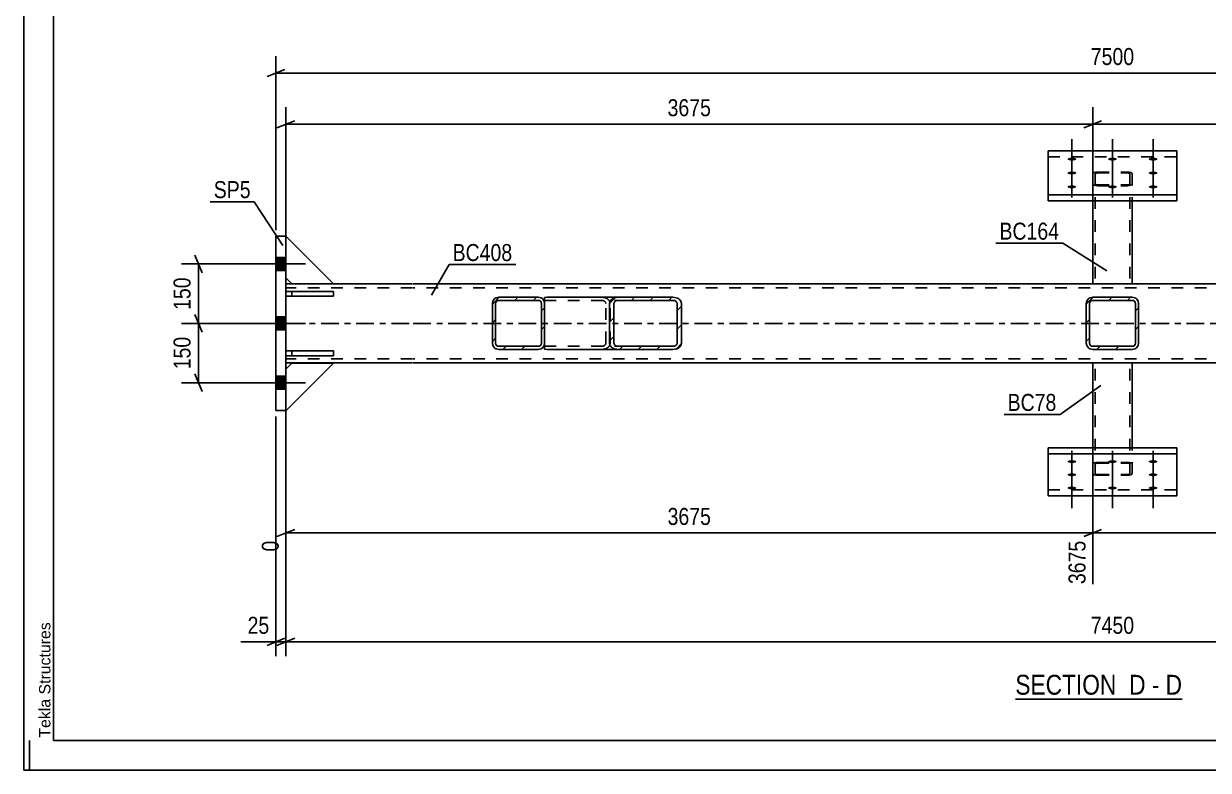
# Model space of a CAD drawing. Header units: millimetres. Extents: x 0 to 841, y 0 to 594.
# Drawn here: x 0 to 199.4, y 0 to 125.7 of the extents above; entities that cross this region are included whole.
import ezdxf

# ---------------------------------------------------------------- set-up
doc = ezdxf.new("R2010")
doc.units = ezdxf.units.MM
doc.linetypes.add('DXK_LINE_DOT2', pattern=[3.9198, 1.9599, -1.9599])
doc.linetypes.add('DXK_LINE_DOT3', pattern=[5.9187, 2.979, -0.9799, 0.9799, -0.9799])
doc.styles.add('Arial', font='ARIAL.TTF', dxfattribs={"height": 0.2})
doc.styles.add('Arial Narrow', font='ARIALN.TTF', dxfattribs={"height": 0.2})

# ---------------------------------------------------------------- blocks, each defined once
blk = doc.blocks.new('Unknown-761543589-1133 - 10020')
at = {"color": 5, "linetype": 'Continuous'}
for p, q in [((0, 594), (0, 0)), ((5, 589), (5, 5)), ((1, 0), (1, 5)), ((5, 5), (836, 5)), ((0, 0), (841, 0))]:
    blk.add_line(p, q, dxfattribs=at)
at = {"color": 174, "linetype": 'Continuous', "style": 'Arial'}
blk.add_text('Tekla Structures', height=1.9102, rotation=90, dxfattribs=at).set_placement((4.5, 5.5))
blk = doc.blocks.new('Unknown-761543589-12 - 1374')
at = {"color": 6, "linetype": 'Continuous'}
blk.add_line((166.95, 11.99), (195.02, 11.99), dxfattribs=at)
at = {"color": 0, "linetype": 'Continuous'}
for points in [[(185.06, 12.74), (185.06, 16.24), (166.95, 16.24), (166.95, 12.74)], [(188.88, 12.74), (188.88, 16.24), (186.11, 16.24), (186.11, 12.74)], [(191.2, 12.74), (191.2, 16.24), (189.93, 16.24), (189.93, 12.74)], [(195.02, 12.74), (195.02, 16.24), (192.25, 16.24), (192.25, 12.74)]]:
    blk.add_wipeout(points, dxfattribs=at)
at = {"color": 7, "linetype": 'Continuous', "style": 'Arial Narrow'}
for s, p in [('SECTION ', (166.95, 12.74)), ('D', (186.11, 12.74)), ('D', (192.25, 12.74)), ('-', (189.93, 12.74))]:
    blk.add_text(s, height=3.34, dxfattribs=at).set_placement(p)
blk = doc.blocks.new('Part-761543589-1471 - 1374')
at = {"color": 2, "linetype": 'Continuous'}
for p, q in [((44.14, 67.55), (45.14, 68.55)), ((52.14, 68.55), (44.14, 60.55)), ((52.14, 68.55), (45.14, 68.55)), ((44.14, 60.55), (44.14, 60.6))]:
    blk.add_line(p, q, dxfattribs=at)
at = {"color": 7, "linetype": 'DXK_LINE_DOT2'}
blk.add_line((44.14, 67.55), (44.14, 60.6), dxfattribs=at)
blk = doc.blocks.new('Part-761543589-1388 - 1374')
at = {"linetype": 'Continuous'}
h = blk.add_hatch(dxfattribs=at)
h.set_pattern_fill('', scale=0.7, style=0, pattern_type=0)
h.set_pattern_definition([(45, (109.8263, 70.9504), (-1.57154, 1.57154), [])])
h.paths.add_polyline_path([(109.27, 70.87), (109.83, 70.95), (110.3, 71.18), (110.62, 71.53), (110.73, 71.94), (110.73, 78.6), (110.62, 79.01), (110.3, 79.36), (109.83, 79.59), (109.27, 79.67), (100.11, 79.67), (99.55, 79.59), (99.08, 79.36), (98.76, 79.01), (98.65, 78.6), (98.65, 71.94), (98.76, 71.53), (99.08, 71.18), (99.55, 70.95), (100.11, 70.87)])
h.paths.add_polyline_path([(99.83, 71.44), (99.6, 71.56), (99.44, 71.73), (99.38, 71.94), (99.38, 78.6), (99.44, 78.81), (99.6, 78.98), (99.83, 79.1), (100.11, 79.14), (109.27, 79.14), (109.55, 79.1), (109.78, 78.98), (109.94, 78.81), (110, 78.6), (110, 71.94), (109.94, 71.73), (109.78, 71.56), (109.55, 71.44), (109.27, 71.4), (100.11, 71.4)])
at = {"color": 2, "linetype": 'Continuous'}
for p, q in [((87.7, 79.61), (88.13, 79.67)), ((87.7, 79.61), (87.7, 78.6)), ((100.11, 79.67), (88.13, 79.67)), ((98.76, 79.01), (98.65, 78.6)), ((98.65, 71.94), (98.65, 78.6)), ((99.38, 78.6), (99.44, 78.81)), ((99.38, 71.94), (99.38, 78.6)), ((100.11, 79.67), (99.55, 79.59)), ((99.83, 79.1), (100.11, 79.14)), ((100.11, 79.67), (109.27, 79.67)), ((100.11, 79.14), (109.27, 79.14)), ((109.83, 79.59), (109.27, 79.67)), ((109.27, 79.14), (109.55, 79.1)), ((109.94, 78.81), (110, 78.6)), ((110, 71.94), (110, 78.6)), ((110.73, 78.6), (110.62, 79.01)), ((110.73, 71.94), (110.73, 78.6)), ((87.7, 70.95), (87.7, 71.94)), ((98.65, 71.94), (98.76, 71.53)), ((99.44, 71.73), (99.38, 71.94)), ((110, 71.94), (109.94, 71.73)), ((110.62, 71.53), (110.73, 71.94)), ((87.7, 70.93), (87.7, 70.95)), ((88.13, 70.87), (87.7, 70.93)), ((100.11, 70.87), (88.13, 70.87)), ((99.55, 70.95), (100.11, 70.87)), ((100.11, 71.4), (99.83, 71.44)), ((100.11, 71.4), (109.27, 71.4)), ((100.11, 70.87), (109.27, 70.87)), ((109.55, 71.44), (109.27, 71.4)), ((109.27, 70.87), (109.83, 70.95))]:
    blk.add_line(p, q, dxfattribs=at)
at = {"color": 7, "linetype": 'DXK_LINE_DOT2'}
for p, q in [((87.7, 79.61), (87.7, 79.02)), ((87.85, 79.1), (87.7, 79.02)), ((87.7, 71.18), (87.7, 78.6)), ((88.13, 79.14), (87.85, 79.1)), ((109.27, 79.14), (88.13, 79.14)), ((97.28, 79.67), (97.84, 79.59)), ((97.56, 79.1), (97.28, 79.14)), ((98.02, 78.6), (97.96, 78.81)), ((98.02, 71.94), (98.02, 78.6)), ((98.64, 79.01), (98.75, 78.6)), ((98.75, 71.94), (98.75, 78.6)), ((109.27, 79.67), (100.11, 79.67)), ((97.96, 71.73), (98.02, 71.94)), ((98.75, 71.94), (98.64, 71.53)), ((87.7, 71.52), (87.85, 71.44)), ((87.85, 71.44), (88.13, 71.4)), ((109.27, 71.4), (88.13, 71.4)), ((97.28, 71.4), (97.56, 71.44)), ((97.84, 70.95), (97.28, 70.87)), ((109.27, 70.87), (100.11, 70.87))]:
    blk.add_line(p, q, dxfattribs=at)
for centre, radius, start, end in [((97.4, 78.45), 0.668, 32.4104, 75.4453), ((97.51, 78.29), 1.34, 32.4104, 75.4453), ((97.4, 72.09), 0.668, 284.5547, 327.5896), ((97.51, 72.24), 1.34, 284.5547, 327.5896)]:
    blk.add_arc(centre, radius, start, end, dxfattribs=at)
at = {"color": 2, "linetype": 'Continuous'}
for centre, radius, start, end in [((99.89, 78.29), 1.34, 104.5547, 147.5896), ((100, 78.45), 0.668, 104.5547, 147.5896), ((109.38, 78.45), 0.668, 32.4104, 75.4453), ((109.49, 78.29), 1.34, 32.4104, 75.4453), ((99.89, 72.24), 1.34, 212.4104, 255.4453), ((100, 72.09), 0.668, 212.4104, 255.4453), ((109.38, 72.09), 0.668, 284.5547, 327.5896), ((109.49, 72.24), 1.34, 284.5547, 327.5896)]:
    blk.add_arc(centre, radius, start, end, dxfattribs=at)
blk = doc.blocks.new('Part-761543589-1389 - 1374')
at = {"linetype": 'Continuous'}
h = blk.add_hatch(dxfattribs=at)
h.set_pattern_fill('', scale=0.7, style=0, pattern_type=0)
h.set_pattern_definition([(45, (87.046, 70.9504), (-1.57154, 1.57154), [])])
h.paths.add_polyline_path([(86.64, 70.87), (87.05, 70.95), (87.39, 71.18), (87.62, 71.53), (87.7, 71.94), (87.7, 78.6), (87.62, 79.01), (87.39, 79.36), (87.05, 79.59), (86.64, 79.67), (79.97, 79.67), (79.56, 79.59), (79.22, 79.36), (78.99, 79.01), (78.9, 78.6), (78.9, 71.94), (78.99, 71.53), (79.22, 71.18), (79.56, 70.95), (79.97, 70.87)])
h.paths.add_polyline_path([(79.77, 71.44), (79.59, 71.56), (79.48, 71.73), (79.44, 71.94), (79.44, 78.6), (79.48, 78.81), (79.59, 78.98), (79.77, 79.1), (79.97, 79.14), (86.64, 79.14), (86.84, 79.1), (87.01, 78.98), (87.13, 78.81), (87.17, 78.6), (87.17, 71.94), (87.13, 71.73), (87.01, 71.56), (86.84, 71.44), (86.64, 71.4), (79.97, 71.4)])
at = {"color": 7, "linetype": 'DXK_LINE_DOT2'}
for p, q in [((78.9, 78.6), (78.99, 79.01)), ((78.9, 71.94), (78.9, 78.6)), ((79.48, 78.81), (79.44, 78.6)), ((79.44, 71.94), (79.44, 78.6)), ((79.56, 79.59), (79.97, 79.67)), ((79.97, 79.14), (79.77, 79.1)), ((79.97, 79.67), (86.64, 79.67)), ((79.97, 79.14), (86.64, 79.14)), ((86.64, 79.67), (87.05, 79.59)), ((86.84, 79.1), (86.64, 79.14)), ((87.17, 78.6), (87.13, 78.81)), ((87.17, 71.94), (87.17, 78.6)), ((87.62, 79.01), (87.7, 78.6)), ((87.7, 71.94), (87.7, 78.6)), ((78.99, 71.53), (78.9, 71.94)), ((79.44, 71.94), (79.48, 71.73)), ((87.13, 71.73), (87.17, 71.94)), ((87.7, 71.94), (87.62, 71.53)), ((79.97, 70.87), (79.56, 70.95)), ((79.77, 71.44), (79.97, 71.4)), ((79.97, 71.4), (86.64, 71.4)), ((79.97, 70.87), (86.64, 70.87)), ((86.64, 71.4), (86.84, 71.44)), ((87.05, 70.95), (86.64, 70.87))]:
    blk.add_line(p, q, dxfattribs=at)
at = {"color": 2, "linetype": 'Continuous'}
for p, q in [((78.99, 79.01), (78.9, 78.6)), ((78.9, 71.94), (78.9, 78.6)), ((79.44, 78.6), (79.48, 78.81)), ((79.44, 71.94), (79.44, 78.6)), ((79.97, 79.67), (79.56, 79.59)), ((79.77, 79.1), (79.97, 79.14)), ((79.97, 79.67), (86.64, 79.67)), ((79.97, 79.14), (86.64, 79.14)), ((87.05, 79.59), (86.64, 79.67)), ((86.64, 79.14), (86.84, 79.1)), ((87.13, 78.81), (87.17, 78.6)), ((87.17, 71.94), (87.17, 78.6)), ((87.7, 78.6), (87.62, 79.01)), ((87.7, 71.94), (87.7, 78.6)), ((78.9, 71.94), (78.99, 71.53)), ((79.48, 71.73), (79.44, 71.94)), ((87.17, 71.94), (87.13, 71.73)), ((87.62, 71.53), (87.7, 71.94)), ((79.56, 70.95), (79.97, 70.87)), ((79.97, 71.4), (79.77, 71.44)), ((79.97, 71.4), (86.64, 71.4)), ((79.97, 70.87), (86.64, 70.87)), ((86.84, 71.44), (86.64, 71.4)), ((86.64, 70.87), (87.05, 70.95))]:
    blk.add_line(p, q, dxfattribs=at)
at = {"color": 7, "linetype": 'DXK_LINE_DOT3'}
blk.add_line((83.3, 75.27), (83.3, 75.27), dxfattribs=at)
at = {"color": 7, "linetype": 'DXK_LINE_DOT2'}
for centre, radius, start, end in [((79.97, 78.6), 1.07, 112.5, 157.5), ((79.97, 78.6), 0.533, 112.5, 157.5), ((86.64, 78.6), 0.533, 22.5, 67.5), ((86.64, 78.6), 1.07, 22.5, 67.5), ((79.97, 71.94), 1.07, 202.5, 247.5), ((79.97, 71.94), 0.533, 202.5, 247.5), ((86.64, 71.94), 0.533, 292.5, 337.5), ((86.64, 71.94), 1.07, 292.5, 337.5)]:
    blk.add_arc(centre, radius, start, end, dxfattribs=at)
at = {"color": 2, "linetype": 'Continuous'}
for centre, radius, start, end in [((79.97, 78.6), 1.07, 112.5, 157.5), ((79.97, 78.6), 0.533, 112.5, 157.5), ((86.64, 78.6), 0.533, 22.5, 67.5), ((86.64, 78.6), 1.07, 22.5, 67.5), ((79.97, 71.94), 1.07, 202.5, 247.5), ((79.97, 71.94), 0.533, 202.5, 247.5), ((86.64, 71.94), 0.533, 292.5, 337.5), ((86.64, 71.94), 1.07, 292.5, 337.5)]:
    blk.add_arc(centre, radius, start, end, dxfattribs=at)
blk = doc.blocks.new('Part-761543589-1486 - 1374')
at = {"color": 7, "linetype": 'DXK_LINE_DOT2'}
for p, q in [((52.14, 80.62), (44.14, 80.62)), ((44.14, 80.62), (44.14, 79.82)), ((44.14, 79.82), (52.14, 79.82)), ((45.14, 79.82), (45.14, 80.62)), ((52.14, 79.82), (52.14, 80.62))]:
    blk.add_line(p, q, dxfattribs=at)
blk = doc.blocks.new('Part-761543589-1422 - 1374')
at = {"color": 2, "linetype": 'Continuous'}
for p, q in [((45.14, 81.94), (44.14, 81.94)), ((65.47, 81.94), (52.14, 81.94)), ((301.04, 81.94), (65.57, 81.94)), ((65.47, 68.6), (44.14, 68.6)), ((301.04, 68.6), (65.57, 68.6))]:
    blk.add_line(p, q, dxfattribs=at)
at = {"color": 7, "linetype": 'DXK_LINE_DOT2'}
for p, q in [((44.14, 68.6), (44.14, 81.94)), ((52.14, 81.94), (45.14, 81.94)), ((65.47, 81.27), (44.14, 81.27)), ((301.04, 81.27), (65.57, 81.27)), ((65.47, 69.27), (44.14, 69.27)), ((301.04, 69.27), (65.57, 69.27))]:
    blk.add_line(p, q, dxfattribs=at)
at = {"color": 7, "linetype": 'DXK_LINE_DOT3'}
for p, q in [((44.14, 75.27), (65.47, 75.27)), ((65.57, 75.27), (301.04, 75.27))]:
    blk.add_line(p, q, dxfattribs=at)
blk = doc.blocks.new('Part-761543589-1459 - 1374')
at = {"color": 7, "linetype": 'DXK_LINE_DOT2'}
for p, q in [((52.14, 81.94), (44.14, 89.94)), ((44.14, 89.94), (44.14, 82.94)), ((44.14, 82.94), (45.14, 81.94)), ((45.14, 81.94), (52.14, 81.94))]:
    blk.add_line(p, q, dxfattribs=at)
blk = doc.blocks.new('Part-761543589-1395 - 1374')
at = {"linetype": 'Continuous'}
h = blk.add_hatch(dxfattribs=at)
h.set_pattern_fill('', scale=0.7, style=0, pattern_type=0)
h.set_pattern_definition([(45, (187.0454, 70.9504), (-1.57154, 1.57154), [])])
h.paths.add_polyline_path([(186.64, 70.87), (187.05, 70.95), (187.39, 71.18), (187.62, 71.53), (187.7, 71.94), (187.7, 78.6), (187.62, 79.01), (187.39, 79.36), (187.05, 79.59), (186.64, 79.67), (179.97, 79.67), (179.56, 79.59), (179.22, 79.36), (178.99, 79.01), (178.9, 78.6), (178.9, 71.94), (178.99, 71.53), (179.22, 71.18), (179.56, 70.95), (179.97, 70.87)])
h.paths.add_polyline_path([(179.77, 71.44), (179.59, 71.56), (179.48, 71.73), (179.44, 71.94), (179.44, 78.6), (179.48, 78.81), (179.59, 78.98), (179.77, 79.1), (179.97, 79.14), (186.64, 79.14), (186.84, 79.1), (187.01, 78.98), (187.13, 78.81), (187.17, 78.6), (187.17, 71.94), (187.13, 71.73), (187.01, 71.56), (186.84, 71.44), (186.64, 71.4), (179.97, 71.4)])
at = {"color": 7, "linetype": 'DXK_LINE_DOT2'}
for p, q in [((178.9, 78.6), (178.99, 79.01)), ((178.9, 71.94), (178.9, 78.6)), ((179.48, 78.81), (179.44, 78.6)), ((179.44, 71.94), (179.44, 78.6)), ((179.56, 79.59), (179.97, 79.67)), ((179.97, 79.14), (179.77, 79.1)), ((179.97, 79.67), (186.64, 79.67)), ((179.97, 79.14), (186.64, 79.14)), ((186.64, 79.67), (187.05, 79.59)), ((186.84, 79.1), (186.64, 79.14)), ((187.17, 78.6), (187.13, 78.81)), ((187.17, 71.94), (187.17, 78.6)), ((187.62, 79.01), (187.7, 78.6)), ((187.7, 71.94), (187.7, 78.6)), ((178.99, 71.53), (178.9, 71.94)), ((179.44, 71.94), (179.48, 71.73)), ((187.13, 71.73), (187.17, 71.94)), ((187.7, 71.94), (187.62, 71.53)), ((179.97, 70.87), (179.56, 70.95)), ((179.77, 71.44), (179.97, 71.4)), ((179.97, 71.4), (186.64, 71.4)), ((179.97, 70.87), (186.64, 70.87)), ((186.64, 71.4), (186.84, 71.44)), ((187.05, 70.95), (186.64, 70.87))]:
    blk.add_line(p, q, dxfattribs=at)
at = {"color": 2, "linetype": 'Continuous'}
for p, q in [((178.99, 79.01), (178.9, 78.6)), ((178.9, 71.94), (178.9, 78.6)), ((179.44, 78.6), (179.48, 78.81)), ((179.44, 71.94), (179.44, 78.6)), ((179.97, 79.67), (179.56, 79.59)), ((179.77, 79.1), (179.97, 79.14)), ((179.97, 79.67), (186.64, 79.67)), ((179.97, 79.14), (186.64, 79.14)), ((187.05, 79.59), (186.64, 79.67)), ((186.64, 79.14), (186.84, 79.1)), ((187.13, 78.81), (187.17, 78.6)), ((187.17, 71.94), (187.17, 78.6)), ((187.7, 78.6), (187.62, 79.01)), ((187.7, 71.94), (187.7, 78.6)), ((178.9, 71.94), (178.99, 71.53)), ((179.48, 71.73), (179.44, 71.94)), ((187.17, 71.94), (187.13, 71.73)), ((187.62, 71.53), (187.7, 71.94)), ((179.56, 70.95), (179.97, 70.87)), ((179.97, 71.4), (179.77, 71.44)), ((179.97, 71.4), (186.64, 71.4)), ((179.97, 70.87), (186.64, 70.87)), ((186.84, 71.44), (186.64, 71.4)), ((186.64, 70.87), (187.05, 70.95))]:
    blk.add_line(p, q, dxfattribs=at)
at = {"color": 7, "linetype": 'DXK_LINE_DOT2'}
for centre, radius, start, end in [((179.97, 78.6), 1.07, 112.5, 157.5), ((179.97, 78.6), 0.533, 112.5, 157.5), ((186.64, 78.6), 0.533, 22.5, 67.5), ((186.64, 78.6), 1.07, 22.5, 67.5), ((179.97, 71.94), 1.07, 202.5, 247.5), ((179.97, 71.94), 0.533, 202.5, 247.5), ((186.64, 71.94), 0.533, 292.5, 337.5), ((186.64, 71.94), 1.07, 292.5, 337.5)]:
    blk.add_arc(centre, radius, start, end, dxfattribs=at)
at = {"color": 2, "linetype": 'Continuous'}
for centre, radius, start, end in [((179.97, 78.6), 1.07, 112.5, 157.5), ((179.97, 78.6), 0.533, 112.5, 157.5), ((186.64, 78.6), 0.533, 22.5, 67.5), ((186.64, 78.6), 1.07, 22.5, 67.5), ((179.97, 71.94), 1.07, 202.5, 247.5), ((179.97, 71.94), 0.533, 202.5, 247.5), ((186.64, 71.94), 0.533, 292.5, 337.5), ((186.64, 71.94), 1.07, 292.5, 337.5)]:
    blk.add_arc(centre, radius, start, end, dxfattribs=at)
blk = doc.blocks.new('Bolt-761543589-1425 - 1374')
at = {"linetype": 'Continuous'}
for points in [[(44.14, 84.17), (44.14, 86.37), (42.47, 86.37), (42.47, 84.17)], [(44.14, 84.17), (44.14, 86.37), (42.47, 86.37), (42.47, 84.17)], [(44.14, 84.17), (44.14, 86.37), (42.47, 86.37), (42.47, 84.17)], [(44.14, 84.17), (44.14, 86.37), (42.47, 86.37), (42.47, 84.17)], [(44.14, 74.17), (44.14, 76.37), (42.47, 76.37), (42.47, 74.17)], [(44.14, 74.17), (44.14, 76.37), (42.47, 76.37), (42.47, 74.17)], [(44.14, 64.17), (44.14, 66.37), (42.47, 66.37), (42.47, 64.17)], [(44.14, 64.17), (44.14, 66.37), (42.47, 66.37), (42.47, 64.17)], [(44.14, 64.17), (44.14, 66.37), (42.47, 66.37), (42.47, 64.17)], [(44.14, 64.17), (44.14, 66.37), (42.47, 66.37), (42.47, 64.17)]]:
    blk.add_hatch(color=1, dxfattribs=at).paths.add_polyline_path(points)
at = {"color": 1, "linetype": 'Continuous'}
for p, q in [((42.47, 86.37), (44.14, 86.37)), ((42.47, 86.37), (44.14, 86.37)), ((42.47, 86.37), (44.14, 86.37)), ((42.47, 86.37), (44.14, 86.37)), ((39.54, 85.27), (47.47, 85.27)), ((39.54, 85.27), (47.47, 85.27)), ((39.54, 85.27), (47.47, 85.27)), ((39.54, 85.27), (47.47, 85.27)), ((42.47, 84.17), (44.14, 84.17)), ((42.47, 84.17), (44.14, 84.17)), ((42.47, 84.17), (44.14, 84.17)), ((42.47, 84.17), (44.14, 84.17)), ((42.47, 76.37), (44.14, 76.37)), ((42.47, 76.37), (44.14, 76.37)), ((39.54, 75.27), (47.47, 75.27)), ((39.54, 75.27), (47.47, 75.27)), ((42.47, 74.17), (44.14, 74.17)), ((42.47, 74.17), (44.14, 74.17)), ((42.47, 66.37), (44.14, 66.37)), ((42.47, 66.37), (44.14, 66.37)), ((42.47, 66.37), (44.14, 66.37)), ((42.47, 66.37), (44.14, 66.37)), ((39.54, 65.27), (47.47, 65.27)), ((39.54, 65.27), (47.47, 65.27)), ((39.54, 65.27), (47.47, 65.27)), ((39.54, 65.27), (47.47, 65.27)), ((42.47, 64.17), (44.14, 64.17)), ((42.47, 64.17), (44.14, 64.17)), ((42.47, 64.17), (44.14, 64.17)), ((42.47, 64.17), (44.14, 64.17))]:
    blk.add_line(p, q, dxfattribs=at)
blk = doc.blocks.new('Bolt-761543589-1428 - 1374')
at = {"linetype": 'Continuous'}
for points in [[(176.47, 52.23), (176.62, 52.23), (176.77, 52.21), (176.9, 52.19), (177.02, 52.15), (177.11, 52.11), (177.17, 52.07), (177.2, 52.02), (177.2, 51.97), (177.17, 51.92), (177.11, 51.87), (177.02, 51.83), (176.9, 51.8), (176.77, 51.77), (176.62, 51.76), (176.47, 51.75), (176.32, 51.76), (176.17, 51.77), (176.04, 51.8), (175.93, 51.83), (175.84, 51.87), (175.77, 51.92), (175.74, 51.97), (175.74, 52.02), (175.77, 52.07), (175.84, 52.11), (175.93, 52.15), (176.04, 52.19), (176.17, 52.21), (176.32, 52.23)], [(183.3, 52.23), (183.46, 52.23), (183.6, 52.21), (183.74, 52.19), (183.85, 52.15), (183.94, 52.11), (184, 52.07), (184.03, 52.02), (184.03, 51.97), (184, 51.92), (183.94, 51.87), (183.85, 51.83), (183.74, 51.8), (183.6, 51.77), (183.46, 51.76), (183.3, 51.75), (183.15, 51.76), (183.01, 51.77), (182.87, 51.8), (182.76, 51.83), (182.67, 51.87), (182.61, 51.92), (182.57, 51.97), (182.57, 52.02), (182.61, 52.07), (182.67, 52.11), (182.76, 52.15), (182.87, 52.19), (183.01, 52.21), (183.15, 52.23)], [(190.14, 52.23), (190.29, 52.23), (190.44, 52.21), (190.57, 52.19), (190.68, 52.15), (190.77, 52.11), (190.84, 52.07), (190.87, 52.02), (190.87, 51.97), (190.84, 51.92), (190.77, 51.87), (190.68, 51.83), (190.57, 51.8), (190.44, 51.77), (190.29, 51.76), (190.14, 51.75), (189.99, 51.76), (189.84, 51.77), (189.71, 51.8), (189.59, 51.83), (189.5, 51.87), (189.44, 51.92), (189.41, 51.97), (189.41, 52.02), (189.44, 52.07), (189.5, 52.11), (189.59, 52.15), (189.71, 52.19), (189.84, 52.21), (189.99, 52.23)], [(176.47, 50.01), (176.62, 50), (176.77, 49.99), (176.9, 49.96), (177.02, 49.93), (177.11, 49.89), (177.17, 49.84), (177.2, 49.79), (177.2, 49.74), (177.17, 49.69), (177.11, 49.65), (177.02, 49.61), (176.9, 49.58), (176.77, 49.55), (176.62, 49.53), (176.47, 49.53), (176.32, 49.53), (176.17, 49.55), (176.04, 49.58), (175.93, 49.61), (175.84, 49.65), (175.77, 49.69), (175.74, 49.74), (175.74, 49.79), (175.77, 49.84), (175.84, 49.89), (175.93, 49.93), (176.04, 49.96), (176.17, 49.99), (176.32, 50)], [(190.14, 50.01), (190.29, 50), (190.44, 49.99), (190.57, 49.96), (190.68, 49.93), (190.77, 49.89), (190.84, 49.84), (190.87, 49.79), (190.87, 49.74), (190.84, 49.69), (190.77, 49.65), (190.68, 49.61), (190.57, 49.58), (190.44, 49.55), (190.29, 49.53), (190.14, 49.53), (189.99, 49.53), (189.84, 49.55), (189.71, 49.58), (189.59, 49.61), (189.5, 49.65), (189.44, 49.69), (189.41, 49.74), (189.41, 49.79), (189.44, 49.84), (189.5, 49.89), (189.59, 49.93), (189.71, 49.96), (189.84, 49.99), (189.99, 50)], [(176.47, 47.78), (176.62, 47.78), (176.77, 47.76), (176.9, 47.74), (177.02, 47.7), (177.11, 47.66), (177.17, 47.62), (177.2, 47.57), (177.2, 47.52), (177.17, 47.47), (177.11, 47.42), (177.02, 47.38), (176.9, 47.35), (176.77, 47.33), (176.62, 47.31), (176.47, 47.31), (176.32, 47.31), (176.17, 47.33), (176.04, 47.35), (175.93, 47.38), (175.84, 47.42), (175.77, 47.47), (175.74, 47.52), (175.74, 47.57), (175.77, 47.62), (175.84, 47.66), (175.93, 47.7), (176.04, 47.74), (176.17, 47.76), (176.32, 47.78)], [(183.3, 47.78), (183.46, 47.78), (183.6, 47.76), (183.74, 47.74), (183.85, 47.7), (183.94, 47.66), (184, 47.62), (184.03, 47.57), (184.03, 47.52), (184, 47.47), (183.94, 47.42), (183.85, 47.38), (183.74, 47.35), (183.6, 47.33), (183.46, 47.31), (183.3, 47.31), (183.15, 47.31), (183.01, 47.33), (182.87, 47.35), (182.76, 47.38), (182.67, 47.42), (182.61, 47.47), (182.57, 47.52), (182.57, 47.57), (182.61, 47.62), (182.67, 47.66), (182.76, 47.7), (182.87, 47.74), (183.01, 47.76), (183.15, 47.78)], [(190.14, 47.78), (190.29, 47.78), (190.44, 47.76), (190.57, 47.74), (190.68, 47.7), (190.77, 47.66), (190.84, 47.62), (190.87, 47.57), (190.87, 47.52), (190.84, 47.47), (190.77, 47.42), (190.68, 47.38), (190.57, 47.35), (190.44, 47.33), (190.29, 47.31), (190.14, 47.31), (189.99, 47.31), (189.84, 47.33), (189.71, 47.35), (189.59, 47.38), (189.5, 47.42), (189.44, 47.47), (189.41, 47.52), (189.41, 47.57), (189.44, 47.62), (189.5, 47.66), (189.59, 47.7), (189.71, 47.74), (189.84, 47.76), (189.99, 47.78)]]:
    blk.add_hatch(color=1, dxfattribs=at).paths.add_polyline_path(points)
at = {"color": 1, "linetype": 'Continuous'}
for p, q in [((176.47, 53.82), (176.47, 48.59)), ((183.3, 53.82), (183.3, 48.59)), ((190.14, 53.82), (190.14, 48.59)), ((176.47, 51.6), (176.47, 46.36)), ((190.14, 51.6), (190.14, 46.36)), ((176.47, 49.37), (176.47, 44.14)), ((183.3, 49.37), (183.3, 44.14)), ((190.14, 49.37), (190.14, 44.14))]:
    blk.add_line(p, q, dxfattribs=at)
blk = doc.blocks.new('Bolt-761543589-1429 - 1374')
at = {"linetype": 'Continuous'}
for points in [[(176.47, 102.68), (176.32, 102.68), (176.17, 102.7), (176.04, 102.73), (175.93, 102.76), (175.84, 102.8), (175.77, 102.85), (175.74, 102.9), (175.74, 102.96), (175.77, 103.01), (175.84, 103.05), (175.93, 103.1), (176.04, 103.13), (176.17, 103.16), (176.32, 103.17), (176.47, 103.18), (176.62, 103.17), (176.77, 103.16), (176.9, 103.13), (177.02, 103.1), (177.11, 103.05), (177.17, 103.01), (177.2, 102.96), (177.2, 102.9), (177.17, 102.85), (177.11, 102.8), (177.02, 102.76), (176.9, 102.73), (176.77, 102.7), (176.62, 102.68)], [(183.3, 102.68), (183.15, 102.68), (183.01, 102.7), (182.87, 102.73), (182.76, 102.76), (182.67, 102.8), (182.61, 102.85), (182.57, 102.9), (182.57, 102.96), (182.61, 103.01), (182.67, 103.05), (182.76, 103.1), (182.87, 103.13), (183.01, 103.16), (183.15, 103.17), (183.3, 103.18), (183.46, 103.17), (183.6, 103.16), (183.74, 103.13), (183.85, 103.1), (183.94, 103.05), (184, 103.01), (184.03, 102.96), (184.03, 102.9), (184, 102.85), (183.94, 102.8), (183.85, 102.76), (183.74, 102.73), (183.6, 102.7), (183.46, 102.68)], [(190.14, 102.68), (189.99, 102.68), (189.84, 102.7), (189.71, 102.73), (189.59, 102.76), (189.5, 102.8), (189.44, 102.85), (189.41, 102.9), (189.41, 102.96), (189.44, 103.01), (189.5, 103.05), (189.59, 103.1), (189.71, 103.13), (189.84, 103.16), (189.99, 103.17), (190.14, 103.18), (190.29, 103.17), (190.44, 103.16), (190.57, 103.13), (190.68, 103.1), (190.77, 103.05), (190.84, 103.01), (190.87, 102.96), (190.87, 102.9), (190.84, 102.85), (190.77, 102.8), (190.68, 102.76), (190.57, 102.73), (190.44, 102.7), (190.29, 102.68)], [(176.47, 100.34), (176.32, 100.35), (176.17, 100.36), (176.04, 100.39), (175.93, 100.42), (175.84, 100.47), (175.77, 100.51), (175.74, 100.57), (175.74, 100.62), (175.77, 100.67), (175.84, 100.72), (175.93, 100.76), (176.04, 100.8), (176.17, 100.82), (176.32, 100.84), (176.47, 100.84), (176.62, 100.84), (176.77, 100.82), (176.9, 100.8), (177.02, 100.76), (177.11, 100.72), (177.17, 100.67), (177.2, 100.62), (177.2, 100.57), (177.17, 100.51), (177.11, 100.47), (177.02, 100.42), (176.9, 100.39), (176.77, 100.36), (176.62, 100.35)], [(190.14, 100.34), (189.99, 100.35), (189.84, 100.36), (189.71, 100.39), (189.59, 100.42), (189.5, 100.47), (189.44, 100.51), (189.41, 100.57), (189.41, 100.62), (189.44, 100.67), (189.5, 100.72), (189.59, 100.76), (189.71, 100.8), (189.84, 100.82), (189.99, 100.84), (190.14, 100.84), (190.29, 100.84), (190.44, 100.82), (190.57, 100.8), (190.68, 100.76), (190.77, 100.72), (190.84, 100.67), (190.87, 100.62), (190.87, 100.57), (190.84, 100.51), (190.77, 100.47), (190.68, 100.42), (190.57, 100.39), (190.44, 100.36), (190.29, 100.35)], [(176.47, 98), (176.32, 98.01), (176.17, 98.03), (176.04, 98.05), (175.93, 98.09), (175.84, 98.13), (175.77, 98.18), (175.74, 98.23), (175.74, 98.28), (175.77, 98.33), (175.84, 98.38), (175.93, 98.42), (176.04, 98.46), (176.17, 98.48), (176.32, 98.5), (176.47, 98.51), (176.62, 98.5), (176.77, 98.48), (176.9, 98.46), (177.02, 98.42), (177.11, 98.38), (177.17, 98.33), (177.2, 98.28), (177.2, 98.23), (177.17, 98.18), (177.11, 98.13), (177.02, 98.09), (176.9, 98.05), (176.77, 98.03), (176.62, 98.01)], [(183.3, 98), (183.15, 98.01), (183.01, 98.03), (182.87, 98.05), (182.76, 98.09), (182.67, 98.13), (182.61, 98.18), (182.57, 98.23), (182.57, 98.28), (182.61, 98.33), (182.67, 98.38), (182.76, 98.42), (182.87, 98.46), (183.01, 98.48), (183.15, 98.5), (183.3, 98.51), (183.46, 98.5), (183.6, 98.48), (183.74, 98.46), (183.85, 98.42), (183.94, 98.38), (184, 98.33), (184.03, 98.28), (184.03, 98.23), (184, 98.18), (183.94, 98.13), (183.85, 98.09), (183.74, 98.05), (183.6, 98.03), (183.46, 98.01)], [(190.14, 98), (189.99, 98.01), (189.84, 98.03), (189.71, 98.05), (189.59, 98.09), (189.5, 98.13), (189.44, 98.18), (189.41, 98.23), (189.41, 98.28), (189.44, 98.33), (189.5, 98.38), (189.59, 98.42), (189.71, 98.46), (189.84, 98.48), (189.99, 98.5), (190.14, 98.51), (190.29, 98.5), (190.44, 98.48), (190.57, 98.46), (190.68, 98.42), (190.77, 98.38), (190.84, 98.33), (190.87, 98.28), (190.87, 98.23), (190.84, 98.18), (190.77, 98.13), (190.68, 98.09), (190.57, 98.05), (190.44, 98.03), (190.29, 98.01)]]:
    blk.add_hatch(color=1, dxfattribs=at).paths.add_polyline_path(points)
at = {"color": 1, "linetype": 'Continuous'}
for p, q in [((176.47, 101.11), (176.47, 106.31)), ((183.3, 101.11), (183.3, 106.31)), ((190.14, 101.11), (190.14, 106.31)), ((176.47, 98.78), (176.47, 103.98)), ((190.14, 98.78), (190.14, 103.98)), ((176.47, 96.44), (176.47, 101.64)), ((183.3, 96.44), (183.3, 101.64)), ((190.14, 96.44), (190.14, 101.64))]:
    blk.add_line(p, q, dxfattribs=at)
blk = doc.blocks.new('Part-761543589-1438 - 1374')
at = {"color": 2, "linetype": 'Continuous'}
for p, q in [((172.47, 104.3), (194.14, 104.3)), ((172.47, 104.3), (172.47, 95.88)), ((194.14, 104.3), (194.14, 95.88)), ((172.47, 96.89), (194.14, 96.89)), ((172.47, 95.88), (194.14, 95.88))]:
    blk.add_line(p, q, dxfattribs=at)
at = {"color": 7, "linetype": 'DXK_LINE_DOT2'}
blk.add_line((172.47, 103.3), (194.14, 103.3), dxfattribs=at)
blk = doc.blocks.new('Part-761543589-1439 - 1374')
at = {"color": 2, "linetype": 'Continuous'}
for p, q in [((194.14, 54.3), (172.47, 54.3)), ((172.47, 54.3), (172.47, 46.24)), ((194.14, 46.24), (194.14, 54.3)), ((172.47, 53.29), (194.14, 53.29)), ((172.47, 46.24), (194.14, 46.24))]:
    blk.add_line(p, q, dxfattribs=at)
at = {"color": 7, "linetype": 'DXK_LINE_DOT2'}
blk.add_line((172.47, 47.25), (194.14, 47.25), dxfattribs=at)
blk = doc.blocks.new('Part-761543589-1455 - 1374')
at = {"color": 7, "linetype": 'DXK_LINE_DOT2'}
for p, q in [((180.03, 100.56), (179.97, 100.46)), ((179.97, 100.46), (179.97, 95.88)), ((180.21, 100.65), (180.03, 100.56)), ((180.46, 100.71), (180.21, 100.65)), ((180.37, 100.46), (180.4, 100.51)), ((180.37, 100.46), (180.37, 81.94)), ((180.4, 100.51), (180.49, 100.55)), ((180.77, 100.73), (180.46, 100.71)), ((180.49, 100.55), (180.62, 100.58)), ((180.62, 100.58), (180.77, 100.59)), ((180.77, 100.73), (185.84, 100.73)), ((180.77, 100.59), (185.84, 100.59)), ((186.14, 100.71), (185.84, 100.73)), ((185.84, 100.59), (185.99, 100.58)), ((185.99, 100.58), (186.12, 100.55)), ((186.12, 100.55), (186.21, 100.51)), ((186.4, 100.65), (186.14, 100.71)), ((186.21, 100.51), (186.24, 100.46)), ((186.24, 100.46), (186.24, 81.94)), ((186.58, 100.56), (186.4, 100.65)), ((186.64, 100.46), (186.58, 100.56)), ((186.64, 100.46), (186.64, 95.88)), ((179.97, 98.72), (180.03, 98.62)), ((180.03, 98.62), (180.21, 98.53)), ((180.21, 98.53), (180.46, 98.47)), ((180.4, 98.67), (180.37, 98.72)), ((180.49, 98.63), (180.4, 98.67)), ((180.46, 98.47), (180.77, 98.45)), ((180.62, 98.6), (180.49, 98.63)), ((180.77, 98.59), (180.62, 98.6)), ((180.77, 98.59), (185.84, 98.59)), ((180.77, 98.45), (185.84, 98.45)), ((185.99, 98.6), (185.84, 98.59)), ((185.84, 98.45), (186.14, 98.47)), ((186.12, 98.63), (185.99, 98.6)), ((186.21, 98.67), (186.12, 98.63)), ((186.14, 98.47), (186.4, 98.53)), ((186.24, 98.72), (186.21, 98.67)), ((186.4, 98.53), (186.58, 98.62)), ((186.58, 98.62), (186.64, 98.72)), ((186.64, 81.94), (179.97, 81.94))]:
    blk.add_line(p, q, dxfattribs=at)
at = {"color": 2, "linetype": 'Continuous'}
for p, q in [((179.97, 95.88), (179.97, 81.94)), ((186.64, 95.88), (186.64, 81.94))]:
    blk.add_line(p, q, dxfattribs=at)
blk = doc.blocks.new('Part-761543589-1462 - 1374')
at = {"color": 2, "linetype": 'Continuous'}
for p, q in [((52.14, 81.94), (44.14, 89.94)), ((44.14, 82.94), (45.14, 81.94)), ((45.14, 81.94), (52.14, 81.94))]:
    blk.add_line(p, q, dxfattribs=at)
at = {"color": 7, "linetype": 'DXK_LINE_DOT2'}
blk.add_line((44.14, 89.94), (44.14, 82.94), dxfattribs=at)
blk = doc.blocks.new('Part-761543589-1465 - 1374')
at = {"color": 7, "linetype": 'DXK_LINE_DOT2'}
for p, q in [((52.14, 81.94), (44.14, 89.94)), ((44.14, 89.94), (44.14, 82.94)), ((44.14, 82.94), (45.14, 81.94)), ((45.14, 81.94), (52.14, 81.94))]:
    blk.add_line(p, q, dxfattribs=at)
blk = doc.blocks.new('Part-761543589-1468 - 1374')
at = {"color": 7, "linetype": 'DXK_LINE_DOT2'}
for p, q in [((44.14, 67.55), (45.14, 68.55)), ((52.14, 68.55), (44.14, 60.55)), ((45.14, 68.55), (52.14, 68.55)), ((44.14, 60.55), (44.14, 67.55))]:
    blk.add_line(p, q, dxfattribs=at)
blk = doc.blocks.new('Part-761543589-1474 - 1374')
at = {"color": 7, "linetype": 'DXK_LINE_DOT2'}
for p, q in [((44.14, 67.55), (45.14, 68.55)), ((52.14, 68.55), (44.14, 60.55)), ((45.14, 68.55), (52.14, 68.55)), ((44.14, 60.55), (44.14, 67.55))]:
    blk.add_line(p, q, dxfattribs=at)
blk = doc.blocks.new('Part-761543589-1477 - 1374')
at = {"color": 2, "linetype": 'Continuous'}
for p, q in [((44.14, 70.62), (52.14, 70.62)), ((44.14, 69.82), (44.14, 70.62)), ((52.14, 69.82), (44.14, 69.82)), ((52.14, 70.62), (52.14, 69.82))]:
    blk.add_line(p, q, dxfattribs=at)
at = {"color": 7, "linetype": 'DXK_LINE_DOT2'}
blk.add_line((45.14, 69.82), (45.14, 70.62), dxfattribs=at)
blk = doc.blocks.new('Part-761543589-1480 - 1374')
at = {"color": 2, "linetype": 'Continuous'}
for p, q in [((44.14, 80.62), (52.14, 80.62)), ((44.14, 79.82), (44.14, 80.62)), ((52.14, 79.82), (44.14, 79.82)), ((52.14, 80.62), (52.14, 79.82))]:
    blk.add_line(p, q, dxfattribs=at)
at = {"color": 7, "linetype": 'DXK_LINE_DOT2'}
blk.add_line((45.14, 79.82), (45.14, 80.62), dxfattribs=at)
blk = doc.blocks.new('Part-761543589-1483 - 1374')
at = {"color": 7, "linetype": 'DXK_LINE_DOT2'}
for p, q in [((52.14, 70.62), (44.14, 70.62)), ((44.14, 70.62), (44.14, 69.82)), ((44.14, 69.82), (52.14, 69.82)), ((45.14, 69.82), (45.14, 70.62)), ((52.14, 69.82), (52.14, 70.62))]:
    blk.add_line(p, q, dxfattribs=at)
blk = doc.blocks.new('Part-761543589-1512 - 1374')
at = {"color": 2, "linetype": 'Continuous'}
for p, q in [((42.47, 89.94), (44.14, 89.94)), ((42.47, 60.6), (42.47, 89.94)), ((44.14, 89.94), (44.14, 60.6)), ((44.14, 60.6), (42.47, 60.6))]:
    blk.add_line(p, q, dxfattribs=at)
blk = doc.blocks.new('Part-761543589-1524 - 1374')
at = {"color": 2, "linetype": 'Continuous'}
for p, q in [((179.97, 54.3), (179.97, 68.6)), ((186.64, 54.3), (186.64, 68.6))]:
    blk.add_line(p, q, dxfattribs=at)
at = {"color": 7, "linetype": 'DXK_LINE_DOT2'}
for p, q in [((186.64, 68.6), (179.97, 68.6)), ((180.37, 49.95), (180.37, 68.6)), ((186.24, 49.95), (186.24, 68.6)), ((179.97, 49.95), (179.97, 54.3)), ((186.64, 49.95), (186.64, 54.3)), ((180.77, 51.86), (180.46, 51.84)), ((180.77, 51.86), (185.84, 51.86)), ((186.14, 51.84), (185.84, 51.86)), ((180.03, 51.7), (179.97, 51.6)), ((179.97, 49.95), (180.03, 49.85)), ((180.21, 51.79), (180.03, 51.7)), ((180.46, 51.84), (180.21, 51.79)), ((180.37, 51.6), (180.4, 51.65)), ((180.4, 49.9), (180.37, 49.95)), ((180.4, 51.65), (180.49, 51.69)), ((180.49, 49.86), (180.4, 49.9)), ((180.49, 51.69), (180.62, 51.72)), ((180.62, 49.83), (180.49, 49.86)), ((180.62, 51.72), (180.77, 51.73)), ((180.77, 51.73), (185.84, 51.73)), ((185.84, 51.73), (185.99, 51.72)), ((185.99, 51.72), (186.12, 51.69)), ((186.12, 49.86), (185.99, 49.83)), ((186.12, 51.69), (186.21, 51.65)), ((186.21, 49.9), (186.12, 49.86)), ((186.4, 51.79), (186.14, 51.84)), ((186.21, 51.65), (186.24, 51.6)), ((186.24, 49.95), (186.21, 49.9)), ((186.58, 51.7), (186.4, 51.79)), ((186.64, 51.6), (186.58, 51.7)), ((186.58, 49.85), (186.64, 49.95)), ((180.03, 49.85), (180.21, 49.77)), ((180.21, 49.77), (180.46, 49.71)), ((180.46, 49.71), (180.77, 49.69)), ((180.77, 49.82), (180.62, 49.83)), ((180.77, 49.82), (185.84, 49.82)), ((180.77, 49.69), (185.84, 49.69)), ((185.99, 49.83), (185.84, 49.82)), ((185.84, 49.69), (186.14, 49.71)), ((186.14, 49.71), (186.4, 49.77)), ((186.4, 49.77), (186.58, 49.85))]:
    blk.add_line(p, q, dxfattribs=at)
blk = doc.blocks.new('StraightDimension-761543589-1597 - 1374')
at = {"color": 7, "linetype": 'Continuous'}
for p, q in [((322.47, 67.55), (322.47, 31.36)), ((179.97, 64.25), (179.97, 31.36)), ((181.47, 40.57), (178.47, 39.37)), ((179.97, 39.97), (322.47, 39.97)), ((320.97, 39.37), (323.97, 40.57))]:
    blk.add_line(p, q, dxfattribs=at)
at = {"color": 0}
blk.add_wipeout([(255.48, 40.72), (255.48, 44.92), (246.96, 44.92), (246.96, 40.72)], dxfattribs=at)
at = {"color": 0, "linetype": 'Continuous'}
blk.add_wipeout([(321.87, 39.27), (317.67, 39.27), (317.67, 30.76), (321.87, 30.76)], dxfattribs=at)
at = {"color": 3, "style": 'Arial Narrow'}
blk.add_text('3775', height=2.863, dxfattribs=at).set_placement((247.56, 41.32))
at = {"color": 3, "linetype": 'Continuous', "style": 'Arial Narrow'}
blk.add_text('7450', height=2.863, rotation=90.0002, dxfattribs=at).set_placement((321.27, 31.36))
blk = doc.blocks.new('StraightDimension-761543589-1540 - 1374')
at = {"color": 7, "linetype": 'Continuous'}
for p, q in [((42.47, 90.94), (42.47, 120.27)), ((43.97, 118.02), (40.97, 116.82)), ((42.47, 117.42), (324.14, 117.42))]:
    blk.add_line(p, q, dxfattribs=at)
at = {"color": 0}
blk.add_wipeout([(187.56, 118.17), (187.56, 122.37), (179.05, 122.37), (179.05, 118.17)], dxfattribs=at)
at = {"color": 3, "style": 'Arial Narrow'}
blk.add_text('7500', height=2.863, dxfattribs=at).set_placement((179.65, 118.77))
blk = doc.blocks.new('StraightDimension-761543589-1672 - 1374')
at = {"color": 7, "linetype": 'Continuous'}
for p, q in [((44.14, 59.55), (44.14, 19.24)), ((45.64, 22.24), (42.64, 21.04)), ((44.14, 21.64), (322.47, 21.64))]:
    blk.add_line(p, q, dxfattribs=at)
at = {"color": 0}
blk.add_wipeout([(187.56, 22.39), (187.56, 26.59), (179.05, 26.59), (179.05, 22.39)], dxfattribs=at)
at = {"color": 3, "style": 'Arial Narrow'}
blk.add_text('7450', height=2.863, dxfattribs=at).set_placement((179.65, 22.99))
blk = doc.blocks.new('StraightDimension-761543589-1567 - 1374')
at = {"color": 7, "linetype": 'Continuous'}
for p, q in [((28.84, 76.77), (30.04, 73.77)), ((41.47, 75.27), (26.59, 75.27)), ((29.44, 65.27), (29.44, 75.27)), ((30.04, 63.77), (28.84, 66.77)), ((41.47, 65.27), (26.59, 65.27))]:
    blk.add_line(p, q, dxfattribs=at)
at = {"color": 0}
blk.add_wipeout([(28.69, 73.61), (24.49, 73.61), (24.49, 66.93), (28.69, 66.93)], dxfattribs=at)
at = {"color": 3, "style": 'Arial Narrow'}
blk.add_text('150', height=2.863, rotation=90.0002, dxfattribs=at).set_placement((28.09, 67.53))
blk = doc.blocks.new('StraightDimension-761543589-1579 - 1374')
at = {"color": 7, "linetype": 'Continuous'}
for p, q in [((44.14, 67.55), (44.14, 36.84)), ((179.97, 64.25), (179.97, 31.36)), ((45.64, 40.57), (42.64, 39.37)), ((44.14, 39.97), (179.97, 39.97)), ((178.47, 39.37), (181.47, 40.57))]:
    blk.add_line(p, q, dxfattribs=at)
at = {"color": 0}
blk.add_wipeout([(116.31, 40.72), (116.31, 44.92), (107.8, 44.92), (107.8, 40.72)], dxfattribs=at)
at = {"color": 0, "linetype": 'Continuous'}
for points in [[(43.54, 39.27), (39.34, 39.27), (39.34, 36.24), (43.54, 36.24)], [(179.37, 39.27), (175.17, 39.27), (175.17, 30.76), (179.37, 30.76)]]:
    blk.add_wipeout(points, dxfattribs=at)
at = {"color": 3, "style": 'Arial Narrow'}
blk.add_text('3675', height=2.863, dxfattribs=at).set_placement((108.4, 41.32))
at = {"color": 3, "linetype": 'Continuous', "style": 'Arial Narrow'}
for s, height, p in [('0', 2.86, (42.94, 36.84)), ('3675', 2.863, (178.77, 31.36))]:
    blk.add_text(s, height=height, rotation=90.0002, dxfattribs=at).set_placement(p)
blk = doc.blocks.new('StraightDimension-761543589-1611 - 1374')
at = {"color": 7, "linetype": 'Continuous'}
for p, q in [((179.97, 93.44), (179.97, 111.65)), ((322.47, 82.94), (322.47, 111.65)), ((181.47, 109.4), (178.47, 108.2)), ((179.97, 108.8), (322.47, 108.8)), ((320.97, 108.2), (323.97, 109.4))]:
    blk.add_line(p, q, dxfattribs=at)
at = {"color": 0}
blk.add_wipeout([(255.48, 109.55), (255.48, 113.75), (246.96, 113.75), (246.96, 109.55)], dxfattribs=at)
at = {"color": 3, "style": 'Arial Narrow'}
blk.add_text('3775', height=2.863, dxfattribs=at).set_placement((247.56, 110.15))
blk = doc.blocks.new('StraightDimension-761543589-1556 - 1374')
at = {"color": 7, "linetype": 'Continuous'}
for p, q in [((28.84, 86.77), (30.04, 83.77)), ((41.47, 85.27), (26.59, 85.27)), ((29.44, 75.27), (29.44, 85.27)), ((30.04, 73.77), (28.84, 76.77)), ((41.47, 75.27), (26.59, 75.27))]:
    blk.add_line(p, q, dxfattribs=at)
at = {"color": 0}
blk.add_wipeout([(28.69, 83.61), (24.49, 83.61), (24.49, 76.93), (28.69, 76.93)], dxfattribs=at)
at = {"color": 3, "style": 'Arial Narrow'}
blk.add_text('150', height=2.863, rotation=90.0002, dxfattribs=at).set_placement((28.09, 77.53))
blk = doc.blocks.new('StraightDimension-761543589-1621 - 1374')
at = {"color": 7, "linetype": 'Continuous'}
for p, q in [((44.14, 82.94), (44.14, 111.65)), ((179.97, 93.44), (179.97, 111.65)), ((45.64, 109.4), (42.64, 108.2)), ((44.14, 108.8), (179.97, 108.8)), ((178.47, 108.2), (181.47, 109.4))]:
    blk.add_line(p, q, dxfattribs=at)
at = {"color": 0}
blk.add_wipeout([(116.31, 109.55), (116.31, 113.75), (107.8, 113.75), (107.8, 109.55)], dxfattribs=at)
at = {"color": 3, "style": 'Arial Narrow'}
blk.add_text('3675', height=2.863, dxfattribs=at).set_placement((108.4, 110.15))
blk = doc.blocks.new('StraightDimension-761543589-1632 - 1374')
at = {"color": 7, "linetype": 'Continuous'}
for p, q in [((42.47, 59.6), (42.47, 19.24)), ((44.14, 59.55), (44.14, 19.24)), ((40.97, 21.04), (43.97, 22.24)), ((45.64, 22.24), (42.64, 21.04)), ((42.47, 21.64), (44.14, 21.64))]:
    blk.add_line(p, q, dxfattribs=at)
at = {"color": 0}
blk.add_wipeout([(41.95, 22.39), (41.95, 26.59), (37.09, 26.59), (37.09, 22.39)], dxfattribs=at)
at = {"color": 7, "linetype": 'Continuous'}
blk.add_line((42.47, 21.64), (36.56, 21.64), dxfattribs=at)
blk.add_line((42.47, 21.64), (36.56, 21.64), dxfattribs=at)
at = {"color": 3, "style": 'Arial Narrow'}
blk.add_text('25', height=2.863, dxfattribs=at).set_placement((37.69, 22.99))
blk = doc.blocks.new('Mark-761543589-1417 - 1374')
at = {"color": 0}
blk.add_wipeout([(82.26, 85.76), (82.26, 88.76), (72.21, 88.76), (72.21, 85.76)], dxfattribs=at)
blk.add_wipeout([(82.26, 85.76), (82.26, 88.76), (72.21, 88.76), (72.21, 85.76)], dxfattribs=at)
at = {"color": 30, "linetype": 'Continuous'}
for p, q in [((68.64, 80.03), (71.61, 85.16)), ((71.61, 85.16), (82.86, 85.16))]:
    blk.add_line(p, q, dxfattribs=at)
at = {"color": 3, "style": 'Arial Narrow'}
blk.add_text('BC408', height=2.863, dxfattribs=at).set_placement((72.21, 85.76))
blk = doc.blocks.new('Mark-761543589-1451 - 1374')
at = {"color": 0}
blk.add_wipeout([(174.33, 89.36), (174.33, 92.36), (164.28, 92.36), (164.28, 89.36)], dxfattribs=at)
blk.add_wipeout([(174.33, 89.36), (174.33, 92.36), (164.28, 92.36), (164.28, 89.36)], dxfattribs=at)
at = {"color": 30, "linetype": 'Continuous'}
for p in [(163.68, 88.76), (182.38, 84.12)]:
    blk.add_line(p, (174.93, 88.76), dxfattribs=at)
at = {"color": 3, "style": 'Arial Narrow'}
blk.add_text('BC164', height=2.863, dxfattribs=at).set_placement((164.28, 89.36))
blk = doc.blocks.new('Mark-761543589-1508 - 1374')
at = {"color": 0}
blk.add_wipeout([(38.21, 96.36), (38.21, 99.36), (32, 99.36), (32, 96.36)], dxfattribs=at)
blk.add_wipeout([(38.21, 96.36), (38.21, 99.36), (32, 99.36), (32, 96.36)], dxfattribs=at)
at = {"color": 30, "linetype": 'Continuous'}
for p in [(31.4, 95.76), (43.64, 88.36)]:
    blk.add_line(p, (38.81, 95.76), dxfattribs=at)
at = {"color": 3, "style": 'Arial Narrow'}
blk.add_text('SP5', height=2.863, dxfattribs=at).set_placement((32, 96.36))
blk = doc.blocks.new('Mark-761543589-1520 - 1374')
at = {"color": 0}
blk.add_wipeout([(173.87, 60.52), (173.87, 63.52), (165.65, 63.52), (165.65, 60.52)], dxfattribs=at)
blk.add_wipeout([(173.87, 60.52), (173.87, 63.52), (165.65, 63.52), (165.65, 60.52)], dxfattribs=at)
at = {"color": 30, "linetype": 'Continuous'}
for p in [(181.32, 64.8), (165.05, 59.92)]:
    blk.add_line(p, (174.47, 59.92), dxfattribs=at)
at = {"color": 3, "style": 'Arial Narrow'}
blk.add_text('BC78', height=2.863, dxfattribs=at).set_placement((165.65, 60.52))

msp = doc.modelspace()

# ---------------------------------------------------------------- block references
for name in ['Unknown-761543589-1133 - 10020', 'Bolt-761543589-1429 - 1374', 'Part-761543589-1438 - 1374', 'Part-761543589-1455 - 1374', 'Part-761543589-1512 - 1374', 'Part-761543589-1459 - 1374', 'Part-761543589-1462 - 1374', 'Part-761543589-1465 - 1374', 'Bolt-761543589-1425 - 1374', 'Part-761543589-1422 - 1374', 'Part-761543589-1486 - 1374', 'Part-761543589-1480 - 1374', 'Part-761543589-1389 - 1374', 'Part-761543589-1388 - 1374', 'Part-761543589-1395 - 1374', 'Part-761543589-1477 - 1374', 'Part-761543589-1483 - 1374', 'Part-761543589-1471 - 1374', 'Part-761543589-1468 - 1374', 'Part-761543589-1474 - 1374', 'Part-761543589-1524 - 1374', 'Part-761543589-1439 - 1374', 'Bolt-761543589-1428 - 1374']:
    msp.add_blockref(name, (0, 0))

# ---------------------------------------------------------------- next in the draw order: block references
for name in ['StraightDimension-761543589-1540 - 1374', 'StraightDimension-761543589-1567 - 1374', 'StraightDimension-761543589-1597 - 1374', 'Unknown-761543589-12 - 1374']:
    msp.add_blockref(name, (0, 0))

# ---------------------------------------------------------------- next in the draw order: block references
for name in ['StraightDimension-761543589-1611 - 1374', 'StraightDimension-761543589-1556 - 1374', 'StraightDimension-761543589-1672 - 1374']:
    msp.add_blockref(name, (0, 0))

# ---------------------------------------------------------------- next in the draw order: block references
for name in ['StraightDimension-761543589-1621 - 1374', 'StraightDimension-761543589-1579 - 1374']:
    msp.add_blockref(name, (0, 0))

# ---------------------------------------------------------------- next in the draw order: block references
for name in ['Mark-761543589-1508 - 1374', 'Mark-761543589-1451 - 1374', 'Mark-761543589-1417 - 1374', 'Mark-761543589-1520 - 1374', 'StraightDimension-761543589-1632 - 1374']:
    msp.add_blockref(name, (0, 0))

doc.saveas('drawing.dxf')
